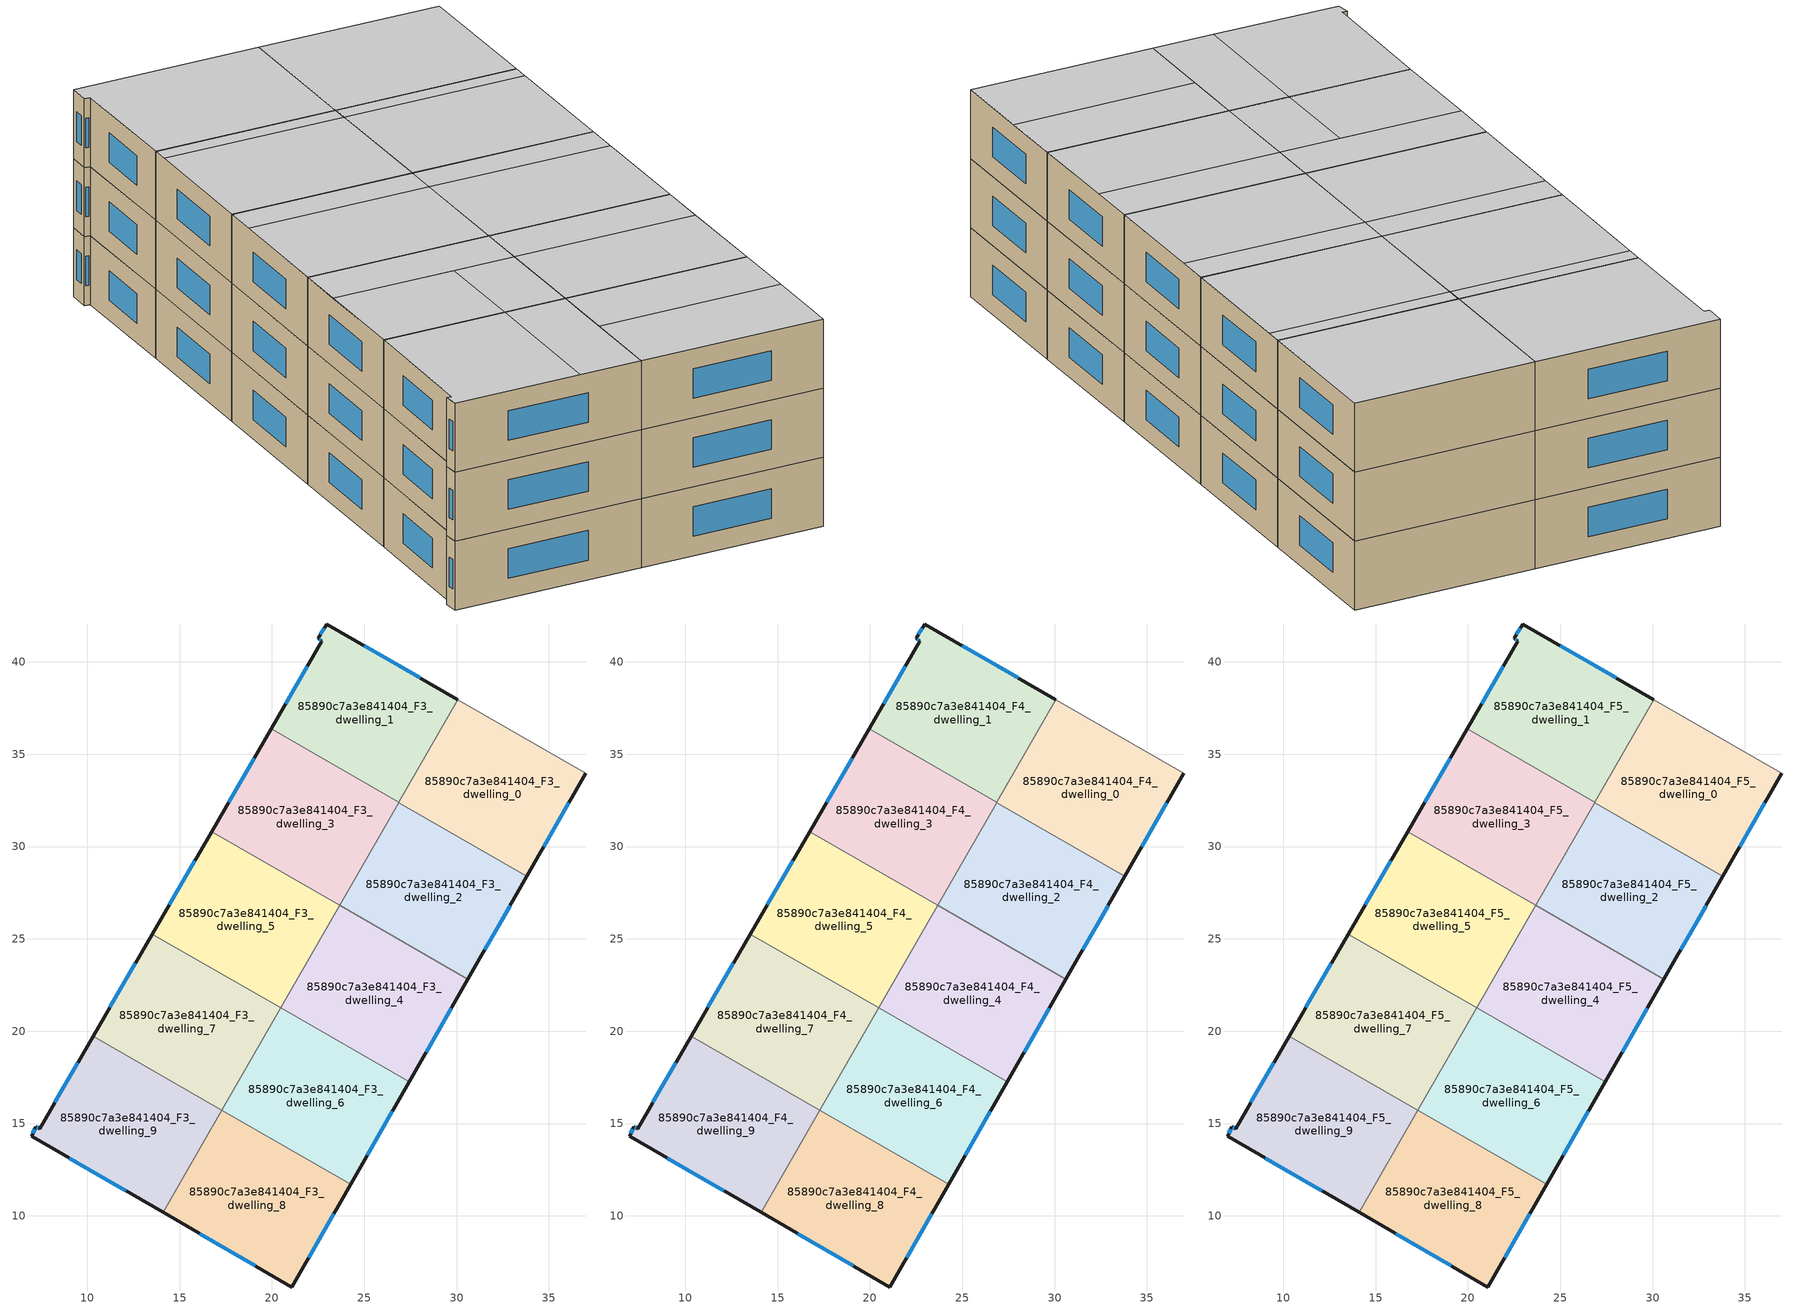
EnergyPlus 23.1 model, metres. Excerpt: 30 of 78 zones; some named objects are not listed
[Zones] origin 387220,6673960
85890c7a3e841404_F3_dwelling_0
 floor to 85890c7a3e841404_F2_dwelling_0 (EU_floor_Construction): 36.99,33.98 33.8,28.4 26.86,32.39 30.07,37.96 z9
 wall outside (EU_wall_Construction): 33.8,28.4 36.99,33.98 z9:12
 wall to 85890c7a3e841404_F3_dwelling_1 (EU_wall_Construction): 30.07,37.96 26.86,32.39 z9:12
 wall adiabatic (EU_wall_Construction): 36.99,33.98 30.07,37.96 z9:12
 wall to 85890c7a3e841404_F3_dwelling_2 (EU_wall_Construction): 26.88,32.38 33.8,28.4 z9:12
 wall to 85890c7a3e841404_F3_dwelling_3 (EU_wall_Construction): 26.86,32.39 26.88,32.38 z9:12
 window (EU_Window_Construction): 34.71,29.99 36.08,32.38 z9.86:11.14
85890c7a3e841404_F3_dwelling_1
 floor to 85890c7a3e841404_F2_dwelling_1 (EU_floor_Construction): 30.07,37.96 26.86,32.39 19.95,36.37 22.71,41.12 22.5,41.28 22.96,42.05 z9
 wall outside (EU_wall_Construction): 30.07,37.96 22.96,42.05 22.5,41.28 22.71,41.12 19.95,36.37 z9:12
 wall to 85890c7a3e841404_F3_dwelling_3 (EU_wall_Construction): 19.95,36.37 26.86,32.39 z9:12
 window (EU_Window_Construction): 21.92,39.76 20.74,37.72 / 22.56,41.23 22.65,41.16 / 22.83,41.83 22.63,41.5 / 28.04,39.13 24.99,40.88 z9.86:11.14
85890c7a3e841404_F3_dwelling_2
 floor to 85890c7a3e841404_F2_dwelling_2 (EU_floor_Construction): 33.8,28.4 30.61,22.82 23.67,26.82 26.88,32.38 z9
 wall outside (EU_wall_Construction): 30.61,22.82 33.8,28.4 z9:12
 wall to 85890c7a3e841404_F3_dwelling_3 (EU_wall_Construction): 26.88,32.38 23.67,26.82 z9:12
 wall to 85890c7a3e841404_F3_dwelling_4 (EU_wall_Construction): 23.67,26.82 30.61,22.82 z9:12
 window (EU_Window_Construction): 31.53,24.42 32.89,26.81 z9.86:11.14
85890c7a3e841404_F3_dwelling_3
 floor to 85890c7a3e841404_F2_dwelling_3 (EU_floor_Construction): 26.88,32.38 23.67,26.82 16.73,30.81 19.95,36.37 z9
 wall outside (EU_wall_Construction): 19.95,36.37 16.73,30.81 z9:12
 wall to 85890c7a3e841404_F3_dwelling_5 (EU_wall_Construction): 16.73,30.81 23.67,26.82 z9:12
 window (EU_Window_Construction): 19.03,34.78 17.65,32.4 z9.86:11.14
85890c7a3e841404_F3_dwelling_4
 floor to 85890c7a3e841404_F2_dwelling_4 (EU_floor_Construction): 30.61,22.82 27.43,17.26 20.48,21.26 23.67,26.82 z9
 wall outside (EU_wall_Construction): 27.43,17.26 30.61,22.82 z9:12
 wall to 85890c7a3e841404_F3_dwelling_5 (EU_wall_Construction): 23.67,26.82 20.48,21.26 z9:12
 wall to 85890c7a3e841404_F3_dwelling_6 (EU_wall_Construction): 20.48,21.26 27.43,17.26 z9:12
 window (EU_Window_Construction): 28.34,18.85 29.7,21.23 z9.86:11.14
85890c7a3e841404_F3_dwelling_5
 floor to 85890c7a3e841404_F2_dwelling_5 (EU_floor_Construction): 23.67,26.82 20.48,21.26 13.52,25.26 16.73,30.81 z9
 wall outside (EU_wall_Construction): 16.73,30.81 13.52,25.26 z9:12
 wall to 85890c7a3e841404_F3_dwelling_7 (EU_wall_Construction): 13.52,25.26 20.48,21.26 z9:12
 window (EU_Window_Construction): 15.81,29.22 14.44,26.85 z9.86:11.14
85890c7a3e841404_F3_dwelling_6
 floor to 85890c7a3e841404_F2_dwelling_6 (EU_floor_Construction): 27.43,17.26 24.26,11.71 17.29,15.72 20.47,21.26 z9
 wall outside (EU_wall_Construction): 24.26,11.71 27.43,17.26 z9:12
 wall to 85890c7a3e841404_F3_dwelling_7 (EU_wall_Construction): 20.47,21.26 17.29,15.72 z9:12
 wall to 85890c7a3e841404_F3_dwelling_8 (EU_wall_Construction): 17.29,15.72 24.26,11.71 z9:12
 window (EU_Window_Construction): 25.16,13.29 26.52,15.67 z9.86:11.14
85890c7a3e841404_F3_dwelling_7
 floor to 85890c7a3e841404_F2_dwelling_7 (EU_floor_Construction): 20.47,21.26 17.29,15.72 10.31,19.73 13.52,25.26 z9
 wall outside (EU_wall_Construction): 13.52,25.26 10.31,19.73 z9:12
 wall to 85890c7a3e841404_F3_dwelling_9 (EU_wall_Construction): 10.31,19.73 17.29,15.72 z9:12
 window (EU_Window_Construction): 12.6,23.68 11.23,21.31 z9.86:11.14
85890c7a3e841404_F3_dwelling_8
 floor to 85890c7a3e841404_F2_dwelling_8 (EU_floor_Construction): 24.26,11.71 21.08,6.15 14.11,10.19 17.29,15.71 z9
 wall outside (EU_wall_Construction): 14.11,10.19 21.08,6.15 24.26,11.71 z9:12
 wall to 85890c7a3e841404_F3_dwelling_9 (EU_wall_Construction): 17.29,15.71 14.11,10.19 z9:12
 window (EU_Window_Construction): 16.1,9.04 19.09,7.31 / 21.99,7.74 23.35,10.12 z9.86:11.14
85890c7a3e841404_F3_dwelling_9
 floor to 85890c7a3e841404_F2_dwelling_9 (EU_floor_Construction): 17.29,15.71 14.11,10.19 6.99,14.32 7.22,14.84 7.42,14.73 10.31,19.73 z9
 wall outside (EU_wall_Construction): 10.31,19.73 7.42,14.73 7.22,14.84 6.99,14.32 14.11,10.19 z9:12
 window (EU_Window_Construction): 9.03,13.14 12.08,11.37 / 7.15,14.69 7.06,14.47 / 7.36,14.76 7.27,14.81 / 9.49,18.3 8.24,16.16 z9.86:11.14
85890c7a3e841404_F4_dwelling_0
 floor to 85890c7a3e841404_F3_dwelling_0 (EU_floor_Construction): 36.99,33.98 33.8,28.4 26.86,32.39 30.07,37.96 z12
 wall outside (EU_wall_Construction): 33.8,28.4 36.99,33.98 z12:15
 wall to 85890c7a3e841404_F4_dwelling_1 (EU_wall_Construction): 30.07,37.96 26.86,32.39 z12:15
 wall adiabatic (EU_wall_Construction): 36.99,33.98 30.07,37.96 z12:15
 wall to 85890c7a3e841404_F4_dwelling_2 (EU_wall_Construction): 26.88,32.38 33.8,28.4 z12:15
 wall to 85890c7a3e841404_F4_dwelling_3 (EU_wall_Construction): 26.86,32.39 26.88,32.38 z12:15
 window (EU_Window_Construction): 34.71,29.99 36.08,32.38 z12.86:14.14
85890c7a3e841404_F4_dwelling_1
 floor to 85890c7a3e841404_F3_dwelling_1 (EU_floor_Construction): 30.07,37.96 26.86,32.39 19.95,36.37 22.71,41.12 22.5,41.28 22.96,42.05 z12
 wall outside (EU_wall_Construction): 30.07,37.96 22.96,42.05 22.5,41.28 22.71,41.12 19.95,36.37 z12:15
 wall to 85890c7a3e841404_F4_dwelling_3 (EU_wall_Construction): 19.95,36.37 26.86,32.39 z12:15
 window (EU_Window_Construction): 21.92,39.76 20.74,37.72 / 22.56,41.23 22.65,41.16 / 22.83,41.83 22.63,41.5 / 28.04,39.13 24.99,40.88 z12.86:14.14
85890c7a3e841404_F4_dwelling_2
 floor to 85890c7a3e841404_F3_dwelling_2 (EU_floor_Construction): 33.8,28.4 30.61,22.82 23.67,26.82 26.88,32.38 z12
 wall outside (EU_wall_Construction): 30.61,22.82 33.8,28.4 z12:15
 wall to 85890c7a3e841404_F4_dwelling_3 (EU_wall_Construction): 26.88,32.38 23.67,26.82 z12:15
 wall to 85890c7a3e841404_F4_dwelling_4 (EU_wall_Construction): 23.67,26.82 30.61,22.82 z12:15
 window (EU_Window_Construction): 31.53,24.42 32.89,26.81 z12.86:14.14
85890c7a3e841404_F4_dwelling_3
 floor to 85890c7a3e841404_F3_dwelling_3 (EU_floor_Construction): 26.88,32.38 23.67,26.82 16.73,30.81 19.95,36.37 z12
 wall outside (EU_wall_Construction): 19.95,36.37 16.73,30.81 z12:15
 wall to 85890c7a3e841404_F4_dwelling_5 (EU_wall_Construction): 16.73,30.81 23.67,26.82 z12:15
 window (EU_Window_Construction): 19.03,34.78 17.65,32.4 z12.86:14.14
85890c7a3e841404_F4_dwelling_4
 floor to 85890c7a3e841404_F3_dwelling_4 (EU_floor_Construction): 30.61,22.82 27.43,17.26 20.48,21.26 23.67,26.82 z12
 wall outside (EU_wall_Construction): 27.43,17.26 30.61,22.82 z12:15
 wall to 85890c7a3e841404_F4_dwelling_5 (EU_wall_Construction): 23.67,26.82 20.48,21.26 z12:15
 wall to 85890c7a3e841404_F4_dwelling_6 (EU_wall_Construction): 20.48,21.26 27.43,17.26 z12:15
 window (EU_Window_Construction): 28.34,18.85 29.7,21.23 z12.86:14.14
85890c7a3e841404_F4_dwelling_5
 floor to 85890c7a3e841404_F3_dwelling_5 (EU_floor_Construction): 23.67,26.82 20.48,21.26 13.52,25.26 16.73,30.81 z12
 wall outside (EU_wall_Construction): 16.73,30.81 13.52,25.26 z12:15
 wall to 85890c7a3e841404_F4_dwelling_7 (EU_wall_Construction): 13.52,25.26 20.48,21.26 z12:15
 window (EU_Window_Construction): 15.81,29.22 14.44,26.85 z12.86:14.14
85890c7a3e841404_F4_dwelling_6
 floor to 85890c7a3e841404_F3_dwelling_6 (EU_floor_Construction): 27.43,17.26 24.26,11.71 17.29,15.72 20.47,21.26 z12
 wall outside (EU_wall_Construction): 24.26,11.71 27.43,17.26 z12:15
 wall to 85890c7a3e841404_F4_dwelling_7 (EU_wall_Construction): 20.47,21.26 17.29,15.72 z12:15
 wall to 85890c7a3e841404_F4_dwelling_8 (EU_wall_Construction): 17.29,15.72 24.26,11.71 z12:15
 window (EU_Window_Construction): 25.16,13.29 26.52,15.67 z12.86:14.14
85890c7a3e841404_F4_dwelling_7
 floor to 85890c7a3e841404_F3_dwelling_7 (EU_floor_Construction): 20.47,21.26 17.29,15.72 10.31,19.73 13.52,25.26 z12
 wall outside (EU_wall_Construction): 13.52,25.26 10.31,19.73 z12:15
 wall to 85890c7a3e841404_F4_dwelling_9 (EU_wall_Construction): 10.31,19.73 17.29,15.72 z12:15
 window (EU_Window_Construction): 12.6,23.68 11.23,21.31 z12.86:14.14
85890c7a3e841404_F4_dwelling_8
 floor to 85890c7a3e841404_F3_dwelling_8 (EU_floor_Construction): 24.26,11.71 21.08,6.15 14.11,10.19 17.29,15.71 z12
 wall outside (EU_wall_Construction): 14.11,10.19 21.08,6.15 24.26,11.71 z12:15
 wall to 85890c7a3e841404_F4_dwelling_9 (EU_wall_Construction): 17.29,15.71 14.11,10.19 z12:15
 window (EU_Window_Construction): 16.1,9.04 19.09,7.31 / 21.99,7.74 23.35,10.12 z12.86:14.14
85890c7a3e841404_F4_dwelling_9
 floor to 85890c7a3e841404_F3_dwelling_9 (EU_floor_Construction): 17.29,15.71 14.11,10.19 6.99,14.32 7.22,14.84 7.42,14.73 10.31,19.73 z12
 wall outside (EU_wall_Construction): 10.31,19.73 7.42,14.73 7.22,14.84 6.99,14.32 14.11,10.19 z12:15
 window (EU_Window_Construction): 9.03,13.14 12.08,11.37 / 7.15,14.69 7.06,14.47 / 7.36,14.76 7.27,14.81 / 9.49,18.3 8.24,16.16 z12.86:14.14
85890c7a3e841404_F5_dwelling_0
 floor to 85890c7a3e841404_F4_dwelling_0 (EU_floor_Construction): 36.99,33.98 33.8,28.4 26.86,32.39 30.07,37.96 z15
 wall outside (EU_wall_Construction): 33.8,28.4 36.99,33.98 z15:18
 wall to 85890c7a3e841404_F5_dwelling_1 (EU_wall_Construction): 30.07,37.96 26.86,32.39 z15:18
 wall adiabatic (EU_wall_Construction): 36.99,33.98 30.07,37.96 z15:18
 wall to 85890c7a3e841404_F5_dwelling_2 (EU_wall_Construction): 26.88,32.38 33.8,28.4 z15:18
 wall to 85890c7a3e841404_F5_dwelling_3 (EU_wall_Construction): 26.86,32.39 26.88,32.38 z15:18
 window (EU_Window_Construction): 34.71,29.99 36.08,32.38 z15.86:17.14
 ceiling to 85890c7a3e841404_F6_dwelling_0 (EU_floor_Construction): 33.8,28.4 36.99,33.98 30.07,37.96 26.86,32.39 z18
85890c7a3e841404_F5_dwelling_1
 floor to 85890c7a3e841404_F4_dwelling_1 (EU_floor_Construction): 30.07,37.96 26.86,32.39 19.95,36.37 22.71,41.12 22.5,41.28 22.96,42.05 z15
 wall outside (EU_wall_Construction): 30.07,37.96 22.96,42.05 22.5,41.28 22.71,41.12 19.95,36.37 z15:18
 wall to 85890c7a3e841404_F5_dwelling_3 (EU_wall_Construction): 19.95,36.37 26.86,32.39 z15:18
 window (EU_Window_Construction): 21.92,39.76 20.74,37.72 / 22.56,41.23 22.65,41.16 / 22.83,41.83 22.63,41.5 / 28.04,39.13 24.99,40.88 z15.86:17.14
 ceiling to 85890c7a3e841404_F6_dwelling_1 (EU_floor_Construction): 26.86,32.39 30.07,37.96 22.96,42.05 22.5,41.28 22.71,41.12 19.95,36.37 z18
85890c7a3e841404_F5_dwelling_2
 floor to 85890c7a3e841404_F4_dwelling_2 (EU_floor_Construction): 33.8,28.4 30.61,22.82 23.67,26.82 26.88,32.38 z15
 wall outside (EU_wall_Construction): 30.61,22.82 33.8,28.4 z15:18
 wall to 85890c7a3e841404_F5_dwelling_3 (EU_wall_Construction): 26.88,32.38 23.67,26.82 z15:18
 wall to 85890c7a3e841404_F5_dwelling_4 (EU_wall_Construction): 23.67,26.82 30.61,22.82 z15:18
 window (EU_Window_Construction): 31.53,24.42 32.89,26.81 z15.86:17.14
 ceiling to 85890c7a3e841404_F6_dwelling_2 (EU_floor_Construction): 30.61,22.82 33.45,27.78 26.52,31.76 23.67,26.82 z18
 ceiling to 85890c7a3e841404_F6_dwelling_0 (EU_floor_Construction): 33.45,27.78 33.8,28.4 26.88,32.38 26.52,31.77 z18
85890c7a3e841404_F5_dwelling_3
 floor to 85890c7a3e841404_F4_dwelling_3 (EU_floor_Construction): 26.88,32.38 23.67,26.82 16.73,30.81 19.95,36.37 z15
 wall outside (EU_wall_Construction): 19.95,36.37 16.73,30.81 z15:18
 wall to 85890c7a3e841404_F5_dwelling_5 (EU_wall_Construction): 16.73,30.81 23.67,26.82 z15:18
 window (EU_Window_Construction): 19.03,34.78 17.65,32.4 z15.86:17.14
 ceiling to 85890c7a3e841404_F6_dwelling_3 (EU_floor_Construction): 23.67,26.82 26.52,31.76 19.59,35.75 16.73,30.81 z18
 ceiling to 85890c7a3e841404_F6_dwelling_0 (EU_floor_Construction): 26.52,31.77 26.88,32.38 26.86,32.39 26.51,31.77 z18
 ceiling adiabatic (EU_roof_Construction): 26.51,31.77 26.86,32.39 26.88,32.38 19.95,36.37 19.59,35.75 z18
85890c7a3e841404_F5_dwelling_4
 floor to 85890c7a3e841404_F4_dwelling_4 (EU_floor_Construction): 30.61,22.82 27.43,17.26 20.48,21.26 23.67,26.82 z15
 wall outside (EU_wall_Construction): 27.43,17.26 30.61,22.82 z15:18
 wall to 85890c7a3e841404_F5_dwelling_5 (EU_wall_Construction): 23.67,26.82 20.48,21.26 z15:18
 wall to 85890c7a3e841404_F5_dwelling_6 (EU_wall_Construction): 20.48,21.26 27.43,17.26 z15:18
 window (EU_Window_Construction): 28.34,18.85 29.7,21.23 z15.86:17.14
 ceiling to 85890c7a3e841404_F6_dwelling_4 (EU_floor_Construction): 27.43,17.26 29.91,21.59 22.96,25.58 20.48,21.26 z18
 ceiling to 85890c7a3e841404_F6_dwelling_2 (EU_floor_Construction): 29.91,21.59 30.61,22.82 23.67,26.82 22.96,25.58 z18
85890c7a3e841404_F5_dwelling_5
 floor to 85890c7a3e841404_F4_dwelling_5 (EU_floor_Construction): 23.67,26.82 20.48,21.26 13.52,25.26 16.73,30.81 z15
 wall outside (EU_wall_Construction): 16.73,30.81 13.52,25.26 z15:18
 wall to 85890c7a3e841404_F5_dwelling_7 (EU_wall_Construction): 13.52,25.26 20.48,21.26 z15:18
 window (EU_Window_Construction): 15.81,29.22 14.44,26.85 z15.86:17.14
 ceiling to 85890c7a3e841404_F6_dwelling_5 (EU_floor_Construction): 20.47,21.26 22.96,25.58 16.02,29.58 13.52,25.26 z18
 ceiling to 85890c7a3e841404_F6_dwelling_3 (EU_floor_Construction): 22.96,25.58 23.67,26.82 16.73,30.81 16.02,29.58 z18
85890c7a3e841404_F5_dwelling_6
 floor to 85890c7a3e841404_F4_dwelling_6 (EU_floor_Construction): 27.43,17.26 24.26,11.71 17.29,15.72 20.47,21.26 z15
 wall outside (EU_wall_Construction): 24.26,11.71 27.43,17.26 z15:18
 wall to 85890c7a3e841404_F5_dwelling_7 (EU_wall_Construction): 20.47,21.26 17.29,15.72 z15:18
 wall to 85890c7a3e841404_F5_dwelling_8 (EU_wall_Construction): 17.29,15.72 24.26,11.71 z15:18
 window (EU_Window_Construction): 25.16,13.29 26.52,15.67 z15.86:17.14
 ceiling to 85890c7a3e841404_F6_dwelling_6 (EU_floor_Construction): 24.26,11.71 26.37,15.41 19.41,19.41 17.29,15.72 z18
 ceiling to 85890c7a3e841404_F6_dwelling_4 (EU_floor_Construction): 26.37,15.41 27.43,17.26 20.48,21.26 19.41,19.41 z18
85890c7a3e841404_F5_dwelling_7
 floor to 85890c7a3e841404_F4_dwelling_7 (EU_floor_Construction): 20.47,21.26 17.29,15.72 10.31,19.73 13.52,25.26 z15
 wall outside (EU_wall_Construction): 13.52,25.26 10.31,19.73 z15:18
 wall to 85890c7a3e841404_F5_dwelling_9 (EU_wall_Construction): 10.31,19.73 17.29,15.72 z15:18
 window (EU_Window_Construction): 12.6,23.68 11.23,21.31 z15.86:17.14
 ceiling to 85890c7a3e841404_F6_dwelling_8 (EU_floor_Construction): 14.96,17.06 17.09,20.75 12.45,23.42 10.31,19.73 z18
 ceiling to 85890c7a3e841404_F6_dwelling_5 (EU_floor_Construction): 19.41,19.41 20.47,21.26 13.52,25.26 12.45,23.42 z18
 ceiling to 85890c7a3e841404_F6_dwelling_7 (EU_floor_Construction): 17.29,15.72 19.41,19.41 17.09,20.75 14.96,17.06 z18
85890c7a3e841404_F5_dwelling_8
 floor to 85890c7a3e841404_F4_dwelling_8 (EU_floor_Construction): 24.26,11.71 21.08,6.15 14.11,10.19 17.29,15.71 z15
 wall outside (EU_wall_Construction): 14.11,10.19 21.08,6.15 24.26,11.71 z15:18
 wall to 85890c7a3e841404_F5_dwelling_9 (EU_wall_Construction): 17.29,15.71 14.11,10.19 z15:18
 window (EU_Window_Construction): 16.1,9.04 19.09,7.31 / 21.99,7.74 23.35,10.12 z15.86:17.14
 ceiling to 85890c7a3e841404_F6_dwelling_7 (EU_floor_Construction): 21.08,6.15 22.85,9.25 15.88,13.26 14.11,10.19 z18
 ceiling to 85890c7a3e841404_F6_dwelling_6 (EU_floor_Construction): 22.85,9.25 24.26,11.71 17.29,15.71 15.88,13.26 z18
85890c7a3e841404_F5_dwelling_9
 floor to 85890c7a3e841404_F4_dwelling_9 (EU_floor_Construction): 17.29,15.71 14.11,10.19 6.99,14.32 7.22,14.84 7.42,14.73 10.31,19.73 z15
 wall outside (EU_wall_Construction): 10.31,19.73 7.42,14.73 7.22,14.84 6.99,14.32 14.11,10.19 z15:18
 window (EU_Window_Construction): 9.03,13.14 12.08,11.37 / 7.15,14.69 7.06,14.47 / 7.36,14.76 7.27,14.81 / 9.49,18.3 8.24,16.16 z15.86:17.14
 ceiling to 85890c7a3e841404_F6_dwelling_8 (EU_floor_Construction): 11.79,11.54 14.96,17.06 10.31,19.73 7.42,14.73 7.22,14.84 6.99,14.32 z18
 ceiling to 85890c7a3e841404_F6_dwelling_7 (EU_floor_Construction): 14.11,10.19 17.29,15.72 14.96,17.06 11.79,11.54 z18
 roof outside (EU_roof_Construction): 14.11,10.19 17.29,15.71 16.63,14.58 z18
[Building]
EU S2 Campaign: North Axis=0; Terrain=City; Solar Distribution=FullExterior
[Site:Location]
Helsinki-Vantaa.AP: Latitude=60.317; Longitude=24.963; Time Zone=2; Elevation=54.6
[SizingPeriod:WeatherFileDays]
AnnualSizingPeriod: Begin Month=1; Begin Day of Month=1; End Month=12; End Day of Month=31; Day of Week for Start Day=Monday; Use Weather File Daylight Saving Period=No; Use Weather File Rain and Snow Indicators=No
[MATERIAL]
EU_InternalMass_Material: Roughness=MediumRough; Thickness=0.1; Conductivity=1; Density=1800; Specific Heat=900; Thermal Absorptance=0.9; Solar Absorptance=0.7; Visible Absorptance=0.7
[MATERIAL:NOMASS] Roughness=MediumRough; Thermal Absorptance=0.9; Solar Absorptance=0.7; Visible Absorptance=0.7
Name | Thermal Resistance
EU_wall_NoMass | 1.10183
EU_roof_NoMass; EU_floor_NoMass | 1.70606
[WINDOWMATERIAL:SIMPLEGLAZINGSYSTEM]
EU_Window_SimpleGlazing: UFactor=3.11035; Solar Heat Gain Coefficient=0.8; Visible Transmittance=0.8
[CONSTRUCTION]
EU_wall_Construction: EU_wall_NoMass
EU_roof_Construction: EU_roof_NoMass
EU_floor_Construction: EU_floor_NoMass
EU_Window_Construction: EU_Window_SimpleGlazing
EU_InternalMass_Construction: EU_InternalMass_Material
[ZONE] Type=1; Multiplier=1; Ceiling Height=autocalculate; Floor Area=autocalculate; Part of Total Floor Area=Yes
Name | Volume
85890c7a3e841404_F3_dwelling_0; 85890c7a3e841404_F4_dwelling_0; 85890c7a3e841404_F5_dwelling_0; 85890c7a3e841404_F3_dwelling_6; 85890c7a3e841404_F4_dwelling_6; 85890c7a3e841404_F5_dwelling_6 | 154.148
85890c7a3e841404_F3_dwelling_1; 85890c7a3e841404_F4_dwelling_1; 85890c7a3e841404_F5_dwelling_1 | 154.16
85890c7a3e841404_F3_dwelling_2; 85890c7a3e841404_F4_dwelling_2; 85890c7a3e841404_F5_dwelling_2 | 154.113
85890c7a3e841404_F3_dwelling_3; 85890c7a3e841404_F4_dwelling_3; 85890c7a3e841404_F5_dwelling_3 | 154.135
85890c7a3e841404_F3_dwelling_4; 85890c7a3e841404_F4_dwelling_4; 85890c7a3e841404_F5_dwelling_4 | 154.132
85890c7a3e841404_F3_dwelling_5; 85890c7a3e841404_F4_dwelling_5; 85890c7a3e841404_F5_dwelling_5 | 154.153
85890c7a3e841404_F3_dwelling_7; 85890c7a3e841404_F4_dwelling_7; 85890c7a3e841404_F5_dwelling_7 | 154.158
85890c7a3e841404_F3_dwelling_8; 85890c7a3e841404_F4_dwelling_8; 85890c7a3e841404_F5_dwelling_8 | 154.107
85890c7a3e841404_F3_dwelling_9; 85890c7a3e841404_F4_dwelling_9; 85890c7a3e841404_F5_dwelling_9 | 154.143
[INTERNALMASS] Construction=EU_InternalMass_Construction
Name | Zone or ZoneList | Surface Area
85890c7a3e841404_F3_dwelling_0_EU_InternalMass | 85890c7a3e841404_F3_dwelling_0 | 51.3821
85890c7a3e841404_F3_dwelling_1_EU_InternalMass | 85890c7a3e841404_F3_dwelling_1 | 51.3864
85890c7a3e841404_F3_dwelling_2_EU_InternalMass | 85890c7a3e841404_F3_dwelling_2 | 51.371
85890c7a3e841404_F3_dwelling_3_EU_InternalMass | 85890c7a3e841404_F3_dwelling_3 | 51.3797
85890c7a3e841404_F3_dwelling_4_EU_InternalMass | 85890c7a3e841404_F3_dwelling_4 | 51.3761
85890c7a3e841404_F3_dwelling_5_EU_InternalMass | 85890c7a3e841404_F3_dwelling_5 | 51.3838
85890c7a3e841404_F3_dwelling_6_EU_InternalMass | 85890c7a3e841404_F3_dwelling_6 | 51.3842
85890c7a3e841404_F3_dwelling_7_EU_InternalMass | 85890c7a3e841404_F3_dwelling_7 | 51.3839
85890c7a3e841404_F3_dwelling_8_EU_InternalMass | 85890c7a3e841404_F3_dwelling_8 | 51.3694
85890c7a3e841404_F3_dwelling_9_EU_InternalMass | 85890c7a3e841404_F3_dwelling_9 | 51.3796
85890c7a3e841404_F4_dwelling_0_EU_InternalMass | 85890c7a3e841404_F4_dwelling_0 | 51.3821
85890c7a3e841404_F4_dwelling_1_EU_InternalMass | 85890c7a3e841404_F4_dwelling_1 | 51.3864
85890c7a3e841404_F4_dwelling_2_EU_InternalMass | 85890c7a3e841404_F4_dwelling_2 | 51.371
85890c7a3e841404_F4_dwelling_3_EU_InternalMass | 85890c7a3e841404_F4_dwelling_3 | 51.3797
85890c7a3e841404_F4_dwelling_4_EU_InternalMass | 85890c7a3e841404_F4_dwelling_4 | 51.3761
85890c7a3e841404_F4_dwelling_5_EU_InternalMass | 85890c7a3e841404_F4_dwelling_5 | 51.3838
85890c7a3e841404_F4_dwelling_6_EU_InternalMass | 85890c7a3e841404_F4_dwelling_6 | 51.3842
85890c7a3e841404_F4_dwelling_7_EU_InternalMass | 85890c7a3e841404_F4_dwelling_7 | 51.3839
85890c7a3e841404_F4_dwelling_8_EU_InternalMass | 85890c7a3e841404_F4_dwelling_8 | 51.3694
85890c7a3e841404_F4_dwelling_9_EU_InternalMass | 85890c7a3e841404_F4_dwelling_9 | 51.3796
85890c7a3e841404_F5_dwelling_0_EU_InternalMass | 85890c7a3e841404_F5_dwelling_0 | 51.3821
85890c7a3e841404_F5_dwelling_1_EU_InternalMass | 85890c7a3e841404_F5_dwelling_1 | 51.3864
85890c7a3e841404_F5_dwelling_2_EU_InternalMass | 85890c7a3e841404_F5_dwelling_2 | 51.371
85890c7a3e841404_F5_dwelling_3_EU_InternalMass | 85890c7a3e841404_F5_dwelling_3 | 51.3797
85890c7a3e841404_F5_dwelling_4_EU_InternalMass | 85890c7a3e841404_F5_dwelling_4 | 51.3761
85890c7a3e841404_F5_dwelling_5_EU_InternalMass | 85890c7a3e841404_F5_dwelling_5 | 51.3838
85890c7a3e841404_F5_dwelling_6_EU_InternalMass | 85890c7a3e841404_F5_dwelling_6 | 51.3842
85890c7a3e841404_F5_dwelling_7_EU_InternalMass | 85890c7a3e841404_F5_dwelling_7 | 51.3839
85890c7a3e841404_F5_dwelling_8_EU_InternalMass | 85890c7a3e841404_F5_dwelling_8 | 51.3694
85890c7a3e841404_F5_dwelling_9_EU_InternalMass | 85890c7a3e841404_F5_dwelling_9 | 51.3796
[OTHEREQUIPMENT] Fuel Type=Electricity; Design Level Calculation Method=Watts/Area; Power per Zone Floor Area=1; Fraction Latent=0; Fraction Radiant=0; Fraction Lost=0; Carbon Dioxide Generation Rate=0; EndUse Subcategory=EU_Step8_InternalGains
Name | Zone or ZoneList or Space or SpaceList | Schedule
EU_Step8_InternalGain_85890c7a3e841404_F3_dwelling_0_f000 | 85890c7a3e841404_F3_dwelling_0 | EU_Step8_GainSchedule_85890c7a3e841404_F3_dwelling_0_f000
EU_Step8_InternalGain_85890c7a3e841404_F3_dwelling_1_f000 | 85890c7a3e841404_F3_dwelling_1 | EU_Step8_GainSchedule_85890c7a3e841404_F3_dwelling_1_f000
EU_Step8_InternalGain_85890c7a3e841404_F3_dwelling_2_f000 | 85890c7a3e841404_F3_dwelling_2 | EU_Step8_GainSchedule_85890c7a3e841404_F3_dwelling_2_f000
EU_Step8_InternalGain_85890c7a3e841404_F3_dwelling_3_f000 | 85890c7a3e841404_F3_dwelling_3 | EU_Step8_GainSchedule_85890c7a3e841404_F3_dwelling_3_f000
EU_Step8_InternalGain_85890c7a3e841404_F3_dwelling_4_f000 | 85890c7a3e841404_F3_dwelling_4 | EU_Step8_GainSchedule_85890c7a3e841404_F3_dwelling_4_f000
EU_Step8_InternalGain_85890c7a3e841404_F3_dwelling_5_f000 | 85890c7a3e841404_F3_dwelling_5 | EU_Step8_GainSchedule_85890c7a3e841404_F3_dwelling_5_f000
EU_Step8_InternalGain_85890c7a3e841404_F3_dwelling_6_f000 | 85890c7a3e841404_F3_dwelling_6 | EU_Step8_GainSchedule_85890c7a3e841404_F3_dwelling_6_f000
EU_Step8_InternalGain_85890c7a3e841404_F3_dwelling_7_f000 | 85890c7a3e841404_F3_dwelling_7 | EU_Step8_GainSchedule_85890c7a3e841404_F3_dwelling_7_f000
EU_Step8_InternalGain_85890c7a3e841404_F3_dwelling_8_f000 | 85890c7a3e841404_F3_dwelling_8 | EU_Step8_GainSchedule_85890c7a3e841404_F3_dwelling_8_f000
EU_Step8_InternalGain_85890c7a3e841404_F3_dwelling_9_f000 | 85890c7a3e841404_F3_dwelling_9 | EU_Step8_GainSchedule_85890c7a3e841404_F3_dwelling_9_f000
EU_Step8_InternalGain_85890c7a3e841404_F4_dwelling_0_f000 | 85890c7a3e841404_F4_dwelling_0 | EU_Step8_GainSchedule_85890c7a3e841404_F4_dwelling_0_f000
EU_Step8_InternalGain_85890c7a3e841404_F4_dwelling_1_f000 | 85890c7a3e841404_F4_dwelling_1 | EU_Step8_GainSchedule_85890c7a3e841404_F4_dwelling_1_f000
EU_Step8_InternalGain_85890c7a3e841404_F4_dwelling_2_f000 | 85890c7a3e841404_F4_dwelling_2 | EU_Step8_GainSchedule_85890c7a3e841404_F4_dwelling_2_f000
EU_Step8_InternalGain_85890c7a3e841404_F4_dwelling_3_f000 | 85890c7a3e841404_F4_dwelling_3 | EU_Step8_GainSchedule_85890c7a3e841404_F4_dwelling_3_f000
EU_Step8_InternalGain_85890c7a3e841404_F4_dwelling_4_f000 | 85890c7a3e841404_F4_dwelling_4 | EU_Step8_GainSchedule_85890c7a3e841404_F4_dwelling_4_f000
EU_Step8_InternalGain_85890c7a3e841404_F4_dwelling_5_f000 | 85890c7a3e841404_F4_dwelling_5 | EU_Step8_GainSchedule_85890c7a3e841404_F4_dwelling_5_f000
EU_Step8_InternalGain_85890c7a3e841404_F4_dwelling_6_f000 | 85890c7a3e841404_F4_dwelling_6 | EU_Step8_GainSchedule_85890c7a3e841404_F4_dwelling_6_f000
EU_Step8_InternalGain_85890c7a3e841404_F4_dwelling_7_f000 | 85890c7a3e841404_F4_dwelling_7 | EU_Step8_GainSchedule_85890c7a3e841404_F4_dwelling_7_f000
EU_Step8_InternalGain_85890c7a3e841404_F4_dwelling_8_f000 | 85890c7a3e841404_F4_dwelling_8 | EU_Step8_GainSchedule_85890c7a3e841404_F4_dwelling_8_f000
EU_Step8_InternalGain_85890c7a3e841404_F4_dwelling_9_f000 | 85890c7a3e841404_F4_dwelling_9 | EU_Step8_GainSchedule_85890c7a3e841404_F4_dwelling_9_f000
EU_Step8_InternalGain_85890c7a3e841404_F5_dwelling_0_f000 | 85890c7a3e841404_F5_dwelling_0 | EU_Step8_GainSchedule_85890c7a3e841404_F5_dwelling_0_f000
EU_Step8_InternalGain_85890c7a3e841404_F5_dwelling_1_f000 | 85890c7a3e841404_F5_dwelling_1 | EU_Step8_GainSchedule_85890c7a3e841404_F5_dwelling_1_f000
EU_Step8_InternalGain_85890c7a3e841404_F5_dwelling_2_f000 | 85890c7a3e841404_F5_dwelling_2 | EU_Step8_GainSchedule_85890c7a3e841404_F5_dwelling_2_f000
EU_Step8_InternalGain_85890c7a3e841404_F5_dwelling_3_f000 | 85890c7a3e841404_F5_dwelling_3 | EU_Step8_GainSchedule_85890c7a3e841404_F5_dwelling_3_f000
EU_Step8_InternalGain_85890c7a3e841404_F5_dwelling_4_f000 | 85890c7a3e841404_F5_dwelling_4 | EU_Step8_GainSchedule_85890c7a3e841404_F5_dwelling_4_f000
EU_Step8_InternalGain_85890c7a3e841404_F5_dwelling_5_f000 | 85890c7a3e841404_F5_dwelling_5 | EU_Step8_GainSchedule_85890c7a3e841404_F5_dwelling_5_f000
EU_Step8_InternalGain_85890c7a3e841404_F5_dwelling_6_f000 | 85890c7a3e841404_F5_dwelling_6 | EU_Step8_GainSchedule_85890c7a3e841404_F5_dwelling_6_f000
EU_Step8_InternalGain_85890c7a3e841404_F5_dwelling_7_f000 | 85890c7a3e841404_F5_dwelling_7 | EU_Step8_GainSchedule_85890c7a3e841404_F5_dwelling_7_f000
EU_Step8_InternalGain_85890c7a3e841404_F5_dwelling_8_f000 | 85890c7a3e841404_F5_dwelling_8 | EU_Step8_GainSchedule_85890c7a3e841404_F5_dwelling_8_f000
EU_Step8_InternalGain_85890c7a3e841404_F5_dwelling_9_f000 | 85890c7a3e841404_F5_dwelling_9 | EU_Step8_GainSchedule_85890c7a3e841404_F5_dwelling_9_f000
[ZONEVENTILATION:DESIGNFLOWRATE] Schedule=EU_AlwaysOn; Design Flow Rate Calculation Method=AirChanges/Hour; Air Changes per Hour=0.756316; Ventilation Type=Natural; Fan Pressure Rise=0; Fan Total Efficiency=1; Constant Term Coefficient=1; Temperature Term Coefficient=0; Velocity Term Coefficient=0; Velocity Squared Term Coefficient=0; Minimum Indoor Temperature=-100; Maximum Indoor Temperature=100; Delta Temperature=-100; Minimum Outdoor Temperature=-100; Maximum Outdoor Temperature=100; Maximum Wind Speed=40
Name | Zone or ZoneList or Space or SpaceList
EU_ConstantAir_85890c7a3e841404_F3_dwelling_0 | 85890c7a3e841404_F3_dwelling_0
EU_ConstantAir_85890c7a3e841404_F3_dwelling_1 | 85890c7a3e841404_F3_dwelling_1
EU_ConstantAir_85890c7a3e841404_F3_dwelling_2 | 85890c7a3e841404_F3_dwelling_2
EU_ConstantAir_85890c7a3e841404_F3_dwelling_3 | 85890c7a3e841404_F3_dwelling_3
EU_ConstantAir_85890c7a3e841404_F3_dwelling_4 | 85890c7a3e841404_F3_dwelling_4
EU_ConstantAir_85890c7a3e841404_F3_dwelling_5 | 85890c7a3e841404_F3_dwelling_5
EU_ConstantAir_85890c7a3e841404_F3_dwelling_6 | 85890c7a3e841404_F3_dwelling_6
EU_ConstantAir_85890c7a3e841404_F3_dwelling_7 | 85890c7a3e841404_F3_dwelling_7
EU_ConstantAir_85890c7a3e841404_F3_dwelling_8 | 85890c7a3e841404_F3_dwelling_8
EU_ConstantAir_85890c7a3e841404_F3_dwelling_9 | 85890c7a3e841404_F3_dwelling_9
EU_ConstantAir_85890c7a3e841404_F4_dwelling_0 | 85890c7a3e841404_F4_dwelling_0
EU_ConstantAir_85890c7a3e841404_F4_dwelling_1 | 85890c7a3e841404_F4_dwelling_1
EU_ConstantAir_85890c7a3e841404_F4_dwelling_2 | 85890c7a3e841404_F4_dwelling_2
EU_ConstantAir_85890c7a3e841404_F4_dwelling_3 | 85890c7a3e841404_F4_dwelling_3
EU_ConstantAir_85890c7a3e841404_F4_dwelling_4 | 85890c7a3e841404_F4_dwelling_4
EU_ConstantAir_85890c7a3e841404_F4_dwelling_5 | 85890c7a3e841404_F4_dwelling_5
EU_ConstantAir_85890c7a3e841404_F4_dwelling_6 | 85890c7a3e841404_F4_dwelling_6
EU_ConstantAir_85890c7a3e841404_F4_dwelling_7 | 85890c7a3e841404_F4_dwelling_7
EU_ConstantAir_85890c7a3e841404_F4_dwelling_8 | 85890c7a3e841404_F4_dwelling_8
EU_ConstantAir_85890c7a3e841404_F4_dwelling_9 | 85890c7a3e841404_F4_dwelling_9
EU_ConstantAir_85890c7a3e841404_F5_dwelling_0 | 85890c7a3e841404_F5_dwelling_0
EU_ConstantAir_85890c7a3e841404_F5_dwelling_1 | 85890c7a3e841404_F5_dwelling_1
EU_ConstantAir_85890c7a3e841404_F5_dwelling_2 | 85890c7a3e841404_F5_dwelling_2
EU_ConstantAir_85890c7a3e841404_F5_dwelling_3 | 85890c7a3e841404_F5_dwelling_3
EU_ConstantAir_85890c7a3e841404_F5_dwelling_4 | 85890c7a3e841404_F5_dwelling_4
EU_ConstantAir_85890c7a3e841404_F5_dwelling_5 | 85890c7a3e841404_F5_dwelling_5
EU_ConstantAir_85890c7a3e841404_F5_dwelling_6 | 85890c7a3e841404_F5_dwelling_6
EU_ConstantAir_85890c7a3e841404_F5_dwelling_7 | 85890c7a3e841404_F5_dwelling_7
EU_ConstantAir_85890c7a3e841404_F5_dwelling_8 | 85890c7a3e841404_F5_dwelling_8
EU_ConstantAir_85890c7a3e841404_F5_dwelling_9 | 85890c7a3e841404_F5_dwelling_9
[HVACTEMPLATE:ZONE:IDEALLOADSAIRSYSTEM] System Availability Schedule=EU_AlwaysOn; Maximum Heating Supply Air Temperature=50; Minimum Cooling Supply Air Temperature=13; Maximum Heating Supply Air Humidity Ratio=0.0156; Minimum Cooling Supply Air Humidity Ratio=0.0077; Heating Limit=NoLimit; Cooling Limit=NoLimit; Heating Availability Schedule=EU_AlwaysOn; Cooling Availability Schedule=EU_CoolingOff; Dehumidification Control Type=ConstantSensibleHeatRatio; Cooling Sensible Heat Ratio=0.7; Dehumidification Setpoint=60; Humidification Control Type=None; Humidification Setpoint=30; Outdoor Air Method=None; Outdoor Air Flow Rate per Person=0.00944; Outdoor Air Flow Rate per Zone Floor Area=0; Outdoor Air Flow Rate per Zone=0; Demand Controlled Ventilation Type=None; Outdoor Air Economizer Type=NoEconomizer; Heat Recovery Type=None; Sensible Heat Recovery Effectiveness=0.7; Latent Heat Recovery Effectiveness=0.65
Name | Template Thermostat
85890c7a3e841404_F3_dwelling_0 | EU_HeatOnly_85890c7a3e841404_F3_dwelling_0
85890c7a3e841404_F3_dwelling_1 | EU_HeatOnly_85890c7a3e841404_F3_dwelling_1
85890c7a3e841404_F3_dwelling_2 | EU_HeatOnly_85890c7a3e841404_F3_dwelling_2
85890c7a3e841404_F3_dwelling_3 | EU_HeatOnly_85890c7a3e841404_F3_dwelling_3
85890c7a3e841404_F3_dwelling_4 | EU_HeatOnly_85890c7a3e841404_F3_dwelling_4
85890c7a3e841404_F3_dwelling_5 | EU_HeatOnly_85890c7a3e841404_F3_dwelling_5
85890c7a3e841404_F3_dwelling_6 | EU_HeatOnly_85890c7a3e841404_F3_dwelling_6
85890c7a3e841404_F3_dwelling_7 | EU_HeatOnly_85890c7a3e841404_F3_dwelling_7
85890c7a3e841404_F3_dwelling_8 | EU_HeatOnly_85890c7a3e841404_F3_dwelling_8
85890c7a3e841404_F3_dwelling_9 | EU_HeatOnly_85890c7a3e841404_F3_dwelling_9
85890c7a3e841404_F4_dwelling_0 | EU_HeatOnly_85890c7a3e841404_F4_dwelling_0
85890c7a3e841404_F4_dwelling_1 | EU_HeatOnly_85890c7a3e841404_F4_dwelling_1
85890c7a3e841404_F4_dwelling_2 | EU_HeatOnly_85890c7a3e841404_F4_dwelling_2
85890c7a3e841404_F4_dwelling_3 | EU_HeatOnly_85890c7a3e841404_F4_dwelling_3
85890c7a3e841404_F4_dwelling_4 | EU_HeatOnly_85890c7a3e841404_F4_dwelling_4
85890c7a3e841404_F4_dwelling_5 | EU_HeatOnly_85890c7a3e841404_F4_dwelling_5
85890c7a3e841404_F4_dwelling_6 | EU_HeatOnly_85890c7a3e841404_F4_dwelling_6
85890c7a3e841404_F4_dwelling_7 | EU_HeatOnly_85890c7a3e841404_F4_dwelling_7
85890c7a3e841404_F4_dwelling_8 | EU_HeatOnly_85890c7a3e841404_F4_dwelling_8
85890c7a3e841404_F4_dwelling_9 | EU_HeatOnly_85890c7a3e841404_F4_dwelling_9
85890c7a3e841404_F5_dwelling_0 | EU_HeatOnly_85890c7a3e841404_F5_dwelling_0
85890c7a3e841404_F5_dwelling_1 | EU_HeatOnly_85890c7a3e841404_F5_dwelling_1
85890c7a3e841404_F5_dwelling_2 | EU_HeatOnly_85890c7a3e841404_F5_dwelling_2
85890c7a3e841404_F5_dwelling_3 | EU_HeatOnly_85890c7a3e841404_F5_dwelling_3
85890c7a3e841404_F5_dwelling_4 | EU_HeatOnly_85890c7a3e841404_F5_dwelling_4
85890c7a3e841404_F5_dwelling_5 | EU_HeatOnly_85890c7a3e841404_F5_dwelling_5
85890c7a3e841404_F5_dwelling_6 | EU_HeatOnly_85890c7a3e841404_F5_dwelling_6
85890c7a3e841404_F5_dwelling_7 | EU_HeatOnly_85890c7a3e841404_F5_dwelling_7
85890c7a3e841404_F5_dwelling_8 | EU_HeatOnly_85890c7a3e841404_F5_dwelling_8
85890c7a3e841404_F5_dwelling_9 | EU_HeatOnly_85890c7a3e841404_F5_dwelling_9
[SIZING:ZONE] Zone Cooling Design Supply Air Temperature Input Method=SupplyAirTemperature; Zone Cooling Design Supply Air Temperature=13; Zone Heating Design Supply Air Temperature Input Method=SupplyAirTemperature; Zone Heating Design Supply Air Temperature=50; Zone Cooling Design Supply Air Humidity Ratio=0.008; Zone Heating Design Supply Air Humidity Ratio=0.008; Cooling Design Air Flow Method=DesignDay; Cooling Design Air Flow Rate=0; Cooling Minimum Air Flow per Zone Floor Area=0.000762; Cooling Minimum Air Flow=0; Cooling Minimum Air Flow Fraction=0.2; Heating Design Air Flow Method=DesignDay; Heating Design Air Flow Rate=0; Heating Maximum Air Flow per Zone Floor Area=0.002032; Heating Maximum Air Flow=0.141576; Heating Maximum Air Flow Fraction=0.3; Account for Dedicated Outdoor Air System=No; Dedicated Outdoor Air System Control Strategy=NeutralSupplyAir; Dedicated Outdoor Air Low Setpoint Temperature for Design=autosize; Dedicated Outdoor Air High Setpoint Temperature for Design=autosize; Zone Load Sizing Method=Sensible Load Only No Latent Load; Zone Latent Cooling Design Supply Air Humidity Ratio Input Method=HumidityRatioDifference; Zone Cooling Design Supply Air Humidity Ratio Difference=0.005; Zone Latent Heating Design Supply Air Humidity Ratio Input Method=HumidityRatioDifference; Zone Humidification Design Supply Air Humidity Ratio Difference=0.005
85890c7a3e841404_F3_dwelling_0; 85890c7a3e841404_F3_dwelling_1; 85890c7a3e841404_F3_dwelling_2; 85890c7a3e841404_F3_dwelling_3; 85890c7a3e841404_F3_dwelling_4; 85890c7a3e841404_F3_dwelling_5; 85890c7a3e841404_F3_dwelling_6; 85890c7a3e841404_F3_dwelling_7; 85890c7a3e841404_F3_dwelling_8; 85890c7a3e841404_F3_dwelling_9; 85890c7a3e841404_F4_dwelling_0; 85890c7a3e841404_F4_dwelling_1; 85890c7a3e841404_F4_dwelling_2; 85890c7a3e841404_F4_dwelling_3; 85890c7a3e841404_F4_dwelling_4; 85890c7a3e841404_F4_dwelling_5; 85890c7a3e841404_F4_dwelling_6; 85890c7a3e841404_F4_dwelling_7; 85890c7a3e841404_F4_dwelling_8; 85890c7a3e841404_F4_dwelling_9; 85890c7a3e841404_F5_dwelling_0; 85890c7a3e841404_F5_dwelling_1; 85890c7a3e841404_F5_dwelling_2; 85890c7a3e841404_F5_dwelling_3; 85890c7a3e841404_F5_dwelling_4; 85890c7a3e841404_F5_dwelling_5; 85890c7a3e841404_F5_dwelling_6; 85890c7a3e841404_F5_dwelling_7; 85890c7a3e841404_F5_dwelling_8; 85890c7a3e841404_F5_dwelling_9
[SCHEDULE:CONSTANT]
Name | Hourly Value
EU_AlwaysOn | 1
EU_CoolingOff | 0
[SCHEDULE:FILE] Column Number=1; Rows to Skip at Top=0; Number of Hours of Data=8760; Column Separator=Comma; Interpolate to Timestep=No; Minutes per Item=60; Adjust Schedule for Daylight Savings=Yes
Name | File
EU_Step8_GainSchedule_85890c7a3e841404_F3_dwelling_0_f000 | ../../schedules/85890c7a3e841404/85890c7a3e841404_F3_dwelling_0_f000_gain.csv
EU_Step8_GainSchedule_85890c7a3e841404_F3_dwelling_1_f000 | ../../schedules/85890c7a3e841404/85890c7a3e841404_F3_dwelling_1_f000_gain.csv
EU_Step8_GainSchedule_85890c7a3e841404_F3_dwelling_2_f000 | ../../schedules/85890c7a3e841404/85890c7a3e841404_F3_dwelling_2_f000_gain.csv
EU_Step8_GainSchedule_85890c7a3e841404_F3_dwelling_3_f000 | ../../schedules/85890c7a3e841404/85890c7a3e841404_F3_dwelling_3_f000_gain.csv
EU_Step8_GainSchedule_85890c7a3e841404_F3_dwelling_4_f000 | ../../schedules/85890c7a3e841404/85890c7a3e841404_F3_dwelling_4_f000_gain.csv
EU_Step8_GainSchedule_85890c7a3e841404_F3_dwelling_5_f000 | ../../schedules/85890c7a3e841404/85890c7a3e841404_F3_dwelling_5_f000_gain.csv
EU_Step8_GainSchedule_85890c7a3e841404_F3_dwelling_6_f000 | ../../schedules/85890c7a3e841404/85890c7a3e841404_F3_dwelling_6_f000_gain.csv
EU_Step8_GainSchedule_85890c7a3e841404_F3_dwelling_7_f000 | ../../schedules/85890c7a3e841404/85890c7a3e841404_F3_dwelling_7_f000_gain.csv
EU_Step8_GainSchedule_85890c7a3e841404_F3_dwelling_8_f000 | ../../schedules/85890c7a3e841404/85890c7a3e841404_F3_dwelling_8_f000_gain.csv
EU_Step8_GainSchedule_85890c7a3e841404_F3_dwelling_9_f000 | ../../schedules/85890c7a3e841404/85890c7a3e841404_F3_dwelling_9_f000_gain.csv
EU_Step8_GainSchedule_85890c7a3e841404_F4_dwelling_0_f000 | ../../schedules/85890c7a3e841404/85890c7a3e841404_F4_dwelling_0_f000_gain.csv
EU_Step8_GainSchedule_85890c7a3e841404_F4_dwelling_1_f000 | ../../schedules/85890c7a3e841404/85890c7a3e841404_F4_dwelling_1_f000_gain.csv
EU_Step8_GainSchedule_85890c7a3e841404_F4_dwelling_2_f000 | ../../schedules/85890c7a3e841404/85890c7a3e841404_F4_dwelling_2_f000_gain.csv
EU_Step8_GainSchedule_85890c7a3e841404_F4_dwelling_3_f000 | ../../schedules/85890c7a3e841404/85890c7a3e841404_F4_dwelling_3_f000_gain.csv
EU_Step8_GainSchedule_85890c7a3e841404_F4_dwelling_4_f000 | ../../schedules/85890c7a3e841404/85890c7a3e841404_F4_dwelling_4_f000_gain.csv
EU_Step8_GainSchedule_85890c7a3e841404_F4_dwelling_5_f000 | ../../schedules/85890c7a3e841404/85890c7a3e841404_F4_dwelling_5_f000_gain.csv
EU_Step8_GainSchedule_85890c7a3e841404_F4_dwelling_6_f000 | ../../schedules/85890c7a3e841404/85890c7a3e841404_F4_dwelling_6_f000_gain.csv
EU_Step8_GainSchedule_85890c7a3e841404_F4_dwelling_7_f000 | ../../schedules/85890c7a3e841404/85890c7a3e841404_F4_dwelling_7_f000_gain.csv
EU_Step8_GainSchedule_85890c7a3e841404_F4_dwelling_8_f000 | ../../schedules/85890c7a3e841404/85890c7a3e841404_F4_dwelling_8_f000_gain.csv
EU_Step8_GainSchedule_85890c7a3e841404_F4_dwelling_9_f000 | ../../schedules/85890c7a3e841404/85890c7a3e841404_F4_dwelling_9_f000_gain.csv
EU_Step8_GainSchedule_85890c7a3e841404_F5_dwelling_0_f000 | ../../schedules/85890c7a3e841404/85890c7a3e841404_F5_dwelling_0_f000_gain.csv
EU_Step8_GainSchedule_85890c7a3e841404_F5_dwelling_1_f000 | ../../schedules/85890c7a3e841404/85890c7a3e841404_F5_dwelling_1_f000_gain.csv
EU_Step8_GainSchedule_85890c7a3e841404_F5_dwelling_2_f000 | ../../schedules/85890c7a3e841404/85890c7a3e841404_F5_dwelling_2_f000_gain.csv
EU_Step8_GainSchedule_85890c7a3e841404_F5_dwelling_3_f000 | ../../schedules/85890c7a3e841404/85890c7a3e841404_F5_dwelling_3_f000_gain.csv
EU_Step8_GainSchedule_85890c7a3e841404_F5_dwelling_4_f000 | ../../schedules/85890c7a3e841404/85890c7a3e841404_F5_dwelling_4_f000_gain.csv
EU_Step8_GainSchedule_85890c7a3e841404_F5_dwelling_5_f000 | ../../schedules/85890c7a3e841404/85890c7a3e841404_F5_dwelling_5_f000_gain.csv
EU_Step8_GainSchedule_85890c7a3e841404_F5_dwelling_6_f000 | ../../schedules/85890c7a3e841404/85890c7a3e841404_F5_dwelling_6_f000_gain.csv
EU_Step8_GainSchedule_85890c7a3e841404_F5_dwelling_7_f000 | ../../schedules/85890c7a3e841404/85890c7a3e841404_F5_dwelling_7_f000_gain.csv
EU_Step8_GainSchedule_85890c7a3e841404_F5_dwelling_8_f000 | ../../schedules/85890c7a3e841404/85890c7a3e841404_F5_dwelling_8_f000_gain.csv
EU_Step8_GainSchedule_85890c7a3e841404_F5_dwelling_9_f000 | ../../schedules/85890c7a3e841404/85890c7a3e841404_F5_dwelling_9_f000_gain.csv
